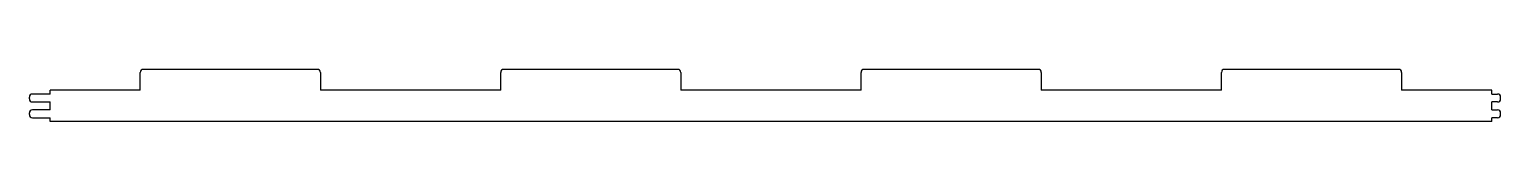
# Model space of a CAD drawing. Header units: millimetres. Extents: x 0 to 961, y 0 to 34.
import ezdxf

# ---------------------------------------------------------------- set-up
doc = ezdxf.new("R2010")
doc.units = ezdxf.units.MM
doc.layers.add('CutProfile', color=7, linetype='CONTINUOUS')

msp = doc.modelspace()

# ---------------------------------------------------------------- linework, layer by layer
at = {"layer": 'CutProfile'}
for p, q in [((72.475, 20.6), (72.475, 32.2)), ((188.225, 34.2), (74.475, 34.2)), ((190.225, 32.2), (190.225, 20.6)), ((307.975, 20.6), (307.975, 32.2)), ((423.725, 34.2), (309.975, 34.2)), ((425.725, 32.2), (425.725, 20.6)), ((543.475, 20.6), (543.475, 32.2)), ((659.225, 34.2), (545.475, 34.2)), ((661.225, 32.2), (661.225, 20.6)), ((778.975, 20.6), (778.975, 32.2)), ((894.725, 34.2), (780.975, 34.2)), ((896.725, 32.2), (896.725, 20.6)), ((13.6, 18.025), (13.6, 20.6)), ((72.475, 20.6), (13.6, 20.6)), ((307.975, 20.6), (190.225, 20.6)), ((543.475, 20.6), (425.725, 20.6)), ((778.975, 20.6), (661.225, 20.6)), ((955.6, 20.6), (896.725, 20.6)), ((955.6, 18.025), (955.6, 20.6)), ((0, 14.875), (0, 16.025)), ((13.6, 18.025), (2, 18.025)), ((2, 12.875), (13.6, 12.875)), ((13.6, 7.725), (13.6, 12.875)), ((955.6, 18.025), (959.4, 18.025)), ((959.4, 12.875), (955.6, 12.875)), ((955.6, 7.725), (955.6, 12.875)), ((961.4, 14.875), (961.4, 16.025)), ((0, 4.575), (0, 5.725)), ((13.6, 7.725), (2, 7.725)), ((2, 2.575), (13.6, 2.575)), ((13.6, 0), (13.6, 2.575)), ((955.6, 0), (13.6, 0)), ((955.6, 7.725), (959.4, 7.725)), ((959.4, 2.575), (955.6, 2.575)), ((955.6, 0), (955.6, 2.575)), ((961.4, 4.575), (961.4, 5.725))]:
    msp.add_line(p, q, dxfattribs=at)
for centre, start, end in [((74.475, 32.2), 90, 180), ((188.225, 32.2), 0, 90), ((309.975, 32.2), 90, 180), ((423.725, 32.2), 0, 90), ((545.475, 32.2), 90, 180), ((659.225, 32.2), 0, 90), ((780.975, 32.2), 90, 180), ((894.725, 32.2), 0, 90), ((2, 16.025), 90, 180), ((2, 14.875), 180, -90), ((959.4, 16.025), 0, 90), ((959.4, 14.875), -90, 0), ((2, 5.725), 90, 180), ((2, 4.575), 180, -90), ((959.4, 5.725), 0, 90), ((959.4, 4.575), -90, 0)]:
    msp.add_arc(centre, 2, start, end, dxfattribs=at)

doc.saveas('drawing.dxf')
